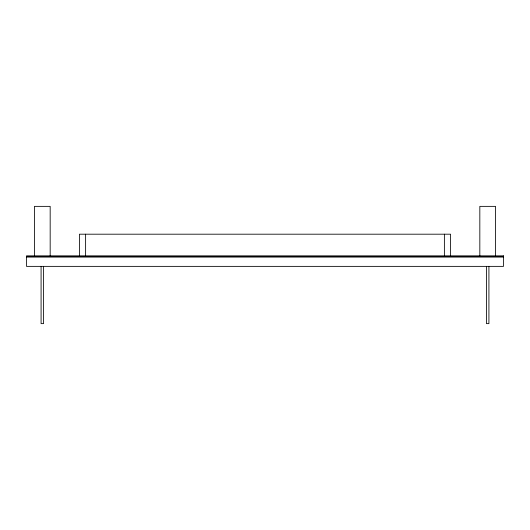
<?xml version="1.0" encoding="UTF-8"?>
<svg xmlns="http://www.w3.org/2000/svg" width="530" height="530" viewBox="0 0 530 530"><rect width="100%" height="100%" fill="white"/><g stroke="black" fill="none" stroke-linecap="round" stroke-linejoin="round"><path stroke-width="0.79" d="M26.5 256.467L503.5 256.467M26.5 257.083L503.5 257.083M495.537 256.474L495.537 206.362L479.829 206.362L479.829 256.474M488.918 266.676L488.918 323.638L486.447 323.638L486.447 266.676M450.566 256.467L450.566 234.194L79.434 234.194L79.434 256.467M444.385 234.194L444.385 255.844M85.615 234.194L85.615 255.844M50.171 256.474L50.171 206.362L34.463 206.362L34.463 256.474M43.553 266.676L43.553 323.638L41.082 323.638L41.082 266.676M503.5 255.844L26.5 255.844L26.5 266.365L503.5 266.365L503.5 255.844"/></g></svg>
